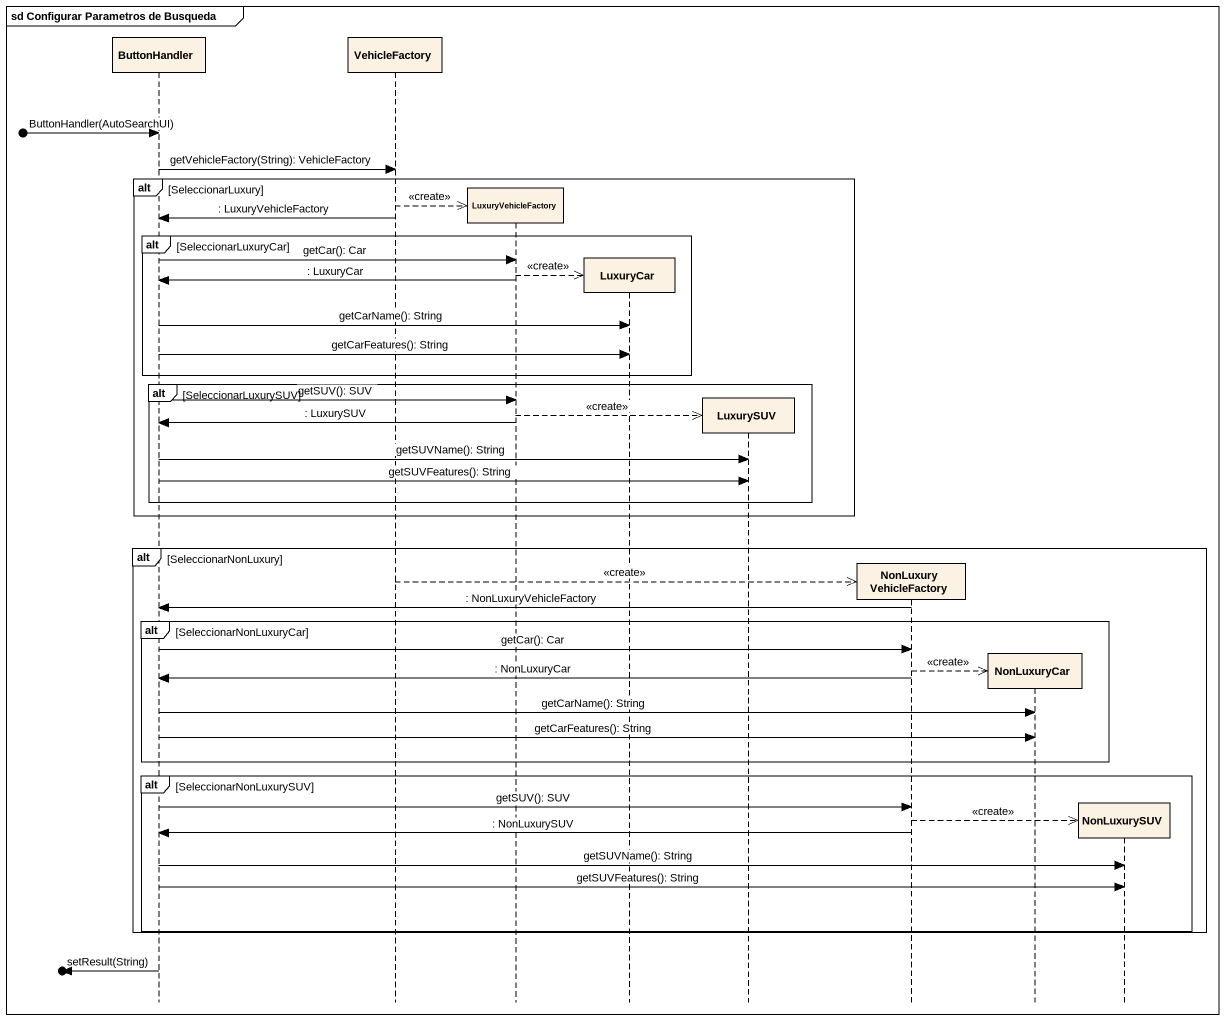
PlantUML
@startuml
mainframe sd Configurar Parametros de Busqueda
hide footbox
participant ButtonHandler
participant VehicleFactory
participant LuxuryVehicleFactory
participant LuxuryCar
participant LuxurySUV
participant NonLuxuryVehicleFactory
participant NonLuxuryCar
participant NonLuxurySUV

[o-> ButtonHandler : ButtonHandler(AutoSearchUI)
ButtonHandler -> VehicleFactory : getVehicleFactory(String): VehicleFactory
alt SeleccionarLuxury
  VehicleFactory -->> LuxuryVehicleFactory ** : <<create>>
  VehicleFactory -> ButtonHandler : : LuxuryVehicleFactory
  alt SeleccionarLuxuryCar
    ButtonHandler -> LuxuryVehicleFactory : getCar(): Car
    LuxuryVehicleFactory -->> LuxuryCar ** : <<create>>
    LuxuryVehicleFactory -> ButtonHandler : : LuxuryCar
    ButtonHandler -> LuxuryCar : getCarName(): String
    ButtonHandler -> LuxuryCar : getCarFeatures(): String
  end
  alt SeleccionarLuxurySUV
    ButtonHandler -> LuxuryVehicleFactory : getSUV(): SUV
    LuxuryVehicleFactory -->> LuxurySUV ** : <<create>>
    LuxuryVehicleFactory -> ButtonHandler : : LuxurySUV
    ButtonHandler -> LuxurySUV : getSUVName(): String
    ButtonHandler -> LuxurySUV : getSUVFeatures(): String
  end
end
alt SeleccionarNonLuxury
  VehicleFactory -->> NonLuxuryVehicleFactory ** : <<create>>
  NonLuxuryVehicleFactory -> ButtonHandler : : NonLuxuryVehicleFactory
  alt SeleccionarNonLuxuryCar
    ButtonHandler -> NonLuxuryVehicleFactory : getCar(): Car
    NonLuxuryVehicleFactory -->> NonLuxuryCar ** : <<create>>
    NonLuxuryVehicleFactory -> ButtonHandler : : NonLuxuryCar
    ButtonHandler -> NonLuxuryCar : getCarName(): String
    ButtonHandler -> NonLuxuryCar : getCarFeatures(): String
  end
  alt SeleccionarNonLuxurySUV
    ButtonHandler -> NonLuxuryVehicleFactory : getSUV(): SUV
    NonLuxuryVehicleFactory -->> NonLuxurySUV ** : <<create>>
    NonLuxuryVehicleFactory -> ButtonHandler : : NonLuxurySUV
    ButtonHandler -> NonLuxurySUV : getSUVName(): String
    ButtonHandler -> NonLuxurySUV : getSUVFeatures(): String
  end
end
[o<- ButtonHandler : setResult(String)
@enduml
